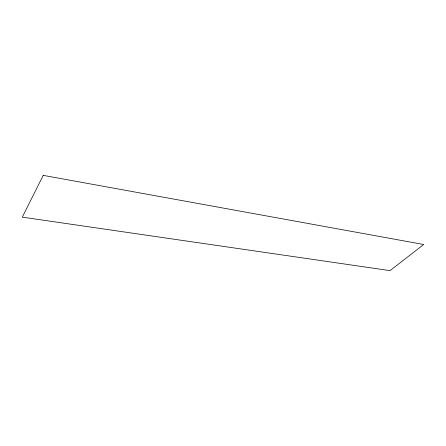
<?xml version="1.0" encoding="UTF-8"?>
<svg xmlns="http://www.w3.org/2000/svg" width="446" height="446" viewBox="0 0 446 446"><rect width="100%" height="100%" fill="white"/><g stroke="black" fill="none" stroke-linecap="round" stroke-linejoin="round"><path stroke-width="0.67" d="M43.234 175.367L22.3 217.141L390.021 270.633L423.7 244.497L43.234 175.367"/></g></svg>
